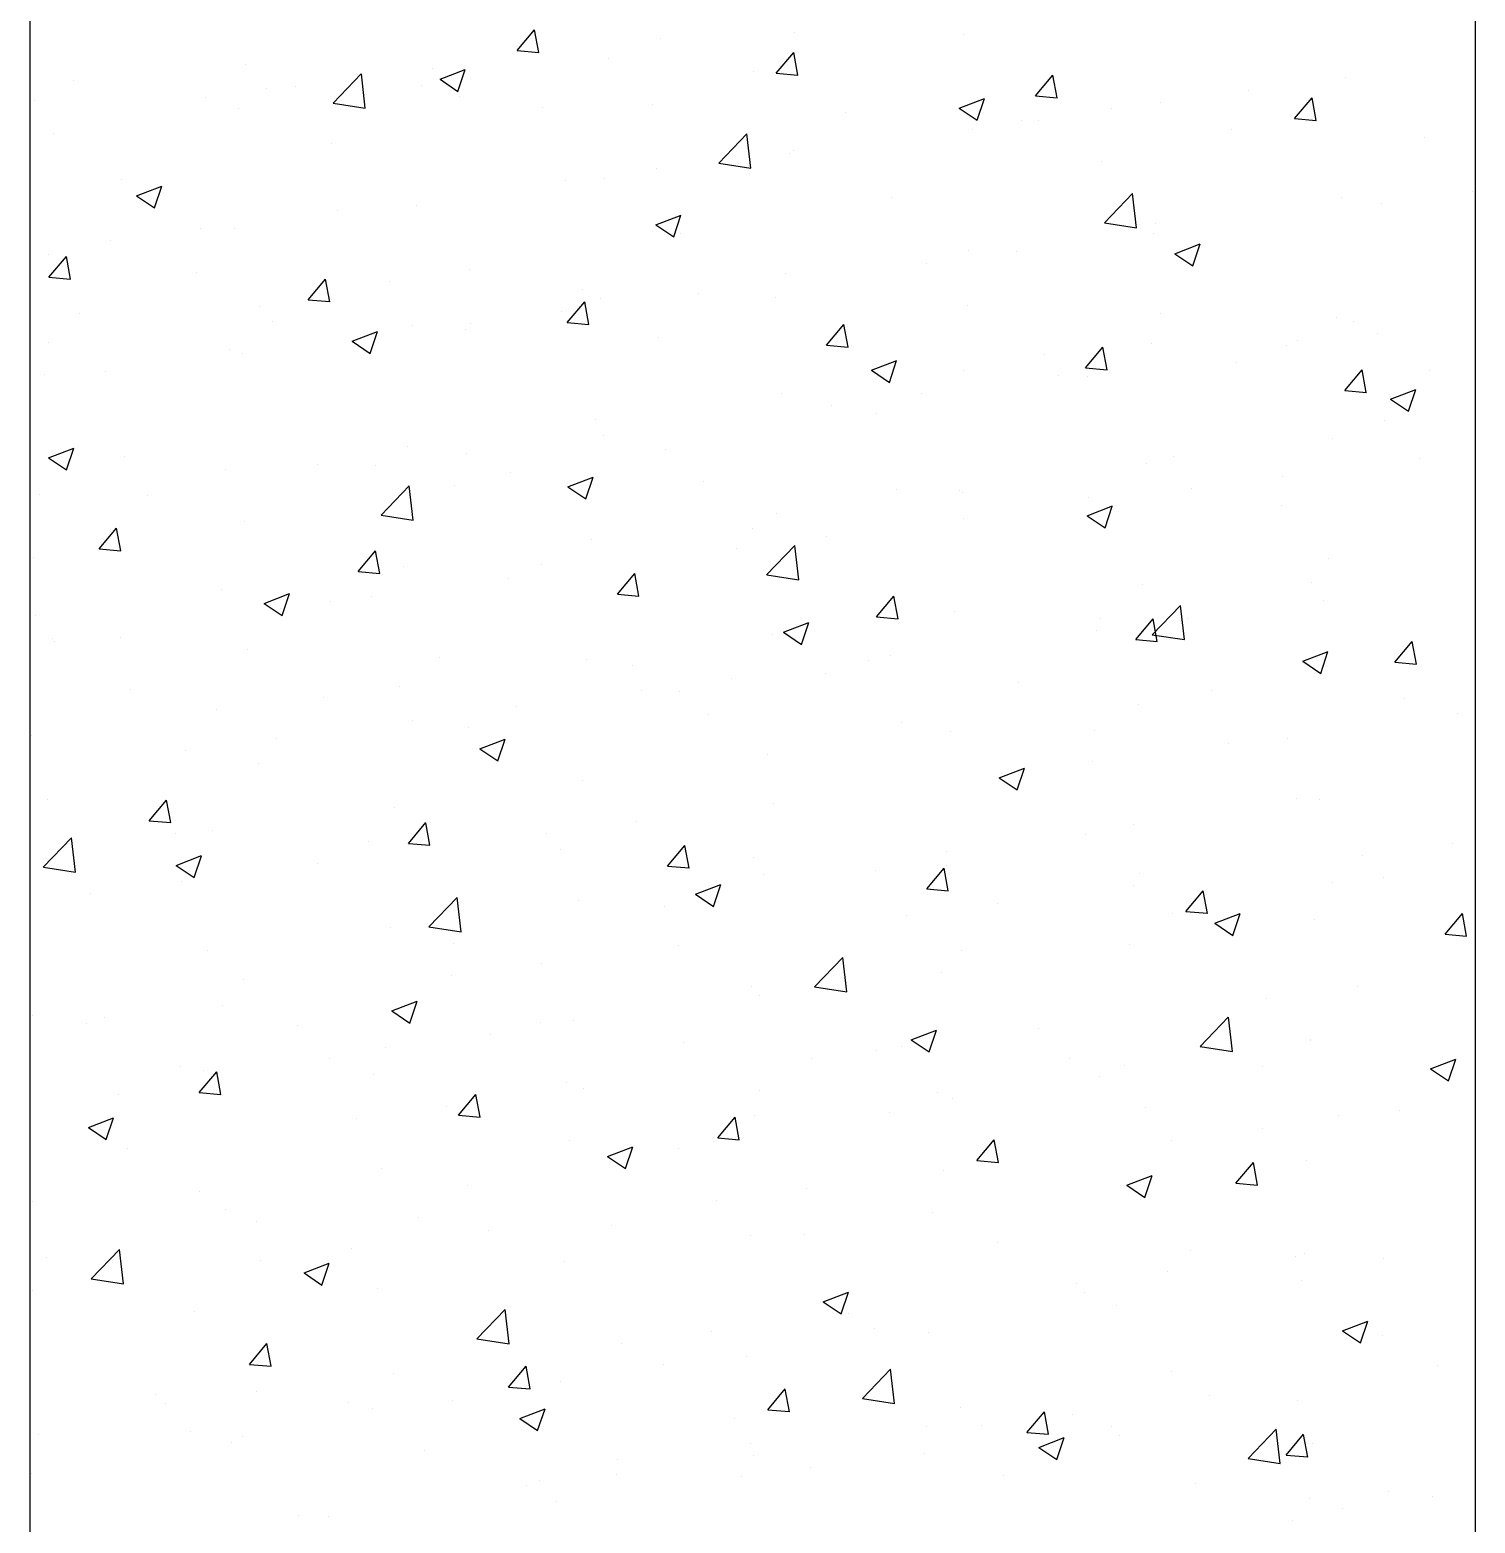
# Model space of a CAD drawing. Header units: millimetres. Extents: x 331487 to 517269, y 198509 to 399936.
# Drawn here: x 420204.3 to 420604.3, y 337599.5 to 338012.7 of the extents above; entities that cross this region are included whole.
import ezdxf

# ---------------------------------------------------------------- set-up
doc = ezdxf.new("R2010")
doc.units = ezdxf.units.MM
doc.header["$MEASUREMENT"] = 0
doc.layers.add('COLUMN', color=6, linetype='Continuous')

msp = doc.modelspace()

# ---------------------------------------------------------------- linework, layer by layer
at = {"layer": 'COLUMN'}
for p, q in [((420204.35, 340095.96), (420204.35, 335610.96)), ((420604.35, 339695.96), (420604.35, 335210.96))]:
    msp.add_line(p, q, dxfattribs=at)
at = {"layer": 'COLUMN', "color": 2, "linetype": 'Continuous'}
for p, q in [((420339.2, 338006.98), (420344.03, 338012.72)), ((420345.18, 338006.45), (420344.02, 338012.72)), ((420415.92, 338011.92), (420415.92, 338011.92)), ((420379.01, 338010.47), (420379.01, 338010.47)), ((420462.88, 338011.33), (420462.88, 338011.33)), ((420339.21, 338006.98), (420345.18, 338006.45)), ((420364.58, 338004.88), (420364.58, 338004.88)), ((420410.93, 338000.7), (420415.75, 338006.45)), ((420416.91, 338000.17), (420415.75, 338006.44)), ((420263.96, 338003.26), (420263.96, 338003.26)), ((420288.28, 337992.41), (420296.07, 338000.53)), ((420297.19, 337991.04), (420296.09, 338000.54)), ((420315.86, 338002.15), (420315.86, 338002.15)), ((420317.86, 337999.06), (420324.86, 338001.75)), ((420322.83, 337995.71), (420324.86, 338001.75)), ((420404.56, 338001.32), (420404.56, 338001.32)), ((420410.93, 338000.7), (420416.91, 338000.18)), ((420482.66, 337994.43), (420487.48, 338000.17)), ((420488.63, 337993.9), (420487.48, 338000.17)), ((420568.5, 337999.57), (420568.5, 337999.57)), ((420216.53, 337998.81), (420216.53, 337998.81)), ((420269.91, 337996.56), (420269.91, 337996.56)), ((420277.98, 337997.17), (420277.98, 337997.17)), ((420312.64, 337997.38), (420312.64, 337997.38)), ((420317.86, 337999.06), (420322.84, 337995.71)), ((420541.67, 337995.91), (420541.67, 337995.91)), ((420205.64, 337993.25), (420205.64, 337993.25)), ((420252.95, 337993.87), (420252.95, 337993.87)), ((420288.3, 337992.42), (420297.19, 337991.04)), ((420323.29, 337994.3), (420323.29, 337994.3)), ((420346.24, 337991.31), (420346.24, 337991.31)), ((420376.68, 337992.05), (420376.68, 337992.05)), ((420461.58, 337991.05), (420468.58, 337993.74)), ((420466.55, 337987.7), (420468.57, 337993.74)), ((420482.66, 337994.43), (420488.63, 337993.9)), ((420517.16, 337992.53), (420517.16, 337992.53)), ((420554.38, 337988.15), (420559.2, 337993.9)), ((420560.36, 337987.62), (420559.2, 337993.89)), ((420262.13, 337990.98), (420262.13, 337990.98)), ((420430.06, 337989.79), (420430.06, 337989.79)), ((420461.58, 337991.05), (420466.55, 337987.7)), ((420478.77, 337987.62), (420478.77, 337987.62)), ((420483.44, 337987.54), (420483.44, 337987.54)), ((420503.8, 337990.92), (420503.8, 337990.92)), ((420554.38, 337988.15), (420560.36, 337987.63)), ((420210.79, 337983.94), (420210.79, 337983.94)), ((420395.01, 337975.86), (420402.8, 337983.97)), ((420403.92, 337974.49), (420402.81, 337983.99)), ((420465.22, 337985.03), (420465.22, 337985.03)), ((420536.82, 337985.28), (420536.82, 337985.28)), ((420559.39, 337986.35), (420559.39, 337986.35)), ((420590.21, 337983.03), (420590.21, 337983.03)), ((420287.92, 337981.3), (420287.92, 337981.3)), ((420415.61, 337979.31), (420415.61, 337979.31)), ((420395.02, 337975.87), (420403.92, 337974.49)), ((420414.71, 337978.63), (420414.71, 337978.63)), ((420501.07, 337976.34), (420501.07, 337976.34)), ((420229.6, 337971.29), (420229.6, 337971.29)), ((420352.71, 337971.03), (420352.71, 337971.03)), ((420363.36, 337971.59), (420363.36, 337971.59)), ((420377.74, 337974.32), (420377.74, 337974.32)), ((420233.84, 337966.81), (420240.84, 337969.5)), ((420233.84, 337966.81), (420238.82, 337963.45)), ((420238.81, 337963.45), (420240.84, 337969.5)), ((420442.75, 337966.33), (420442.75, 337966.33)), ((420501.73, 337959.3), (420509.52, 337967.42)), ((420510.64, 337957.94), (420509.54, 337967.44)), ((420603.56, 337968.08), (420603.56, 337968.08)), ((420289.55, 337962.71), (420289.55, 337962.71)), ((420311.43, 337964.09), (420311.43, 337964.09)), ((420567.29, 337966.28), (420567.29, 337966.28)), ((420578.52, 337964.78), (420578.52, 337964.78)), ((420377.55, 337958.8), (420384.56, 337961.49)), ((420377.55, 337958.8), (420382.53, 337955.45)), ((420382.53, 337955.44), (420384.55, 337961.49)), ((420501.75, 337959.32), (420510.64, 337957.94)), ((420515.94, 337959.24), (420515.94, 337959.24)), ((420226.64, 337954.43), (420226.64, 337954.43)), ((420251.68, 337957.73), (420251.68, 337957.73)), ((420260.92, 337957.69), (420260.92, 337957.69)), ((420384.43, 337956.32), (420384.43, 337956.32)), ((420515.37, 337956.47), (420515.37, 337956.47)), ((420209.57, 337950.65), (420209.57, 337950.65)), ((420209.63, 337944.31), (420214.45, 337950.05)), ((420215.6, 337943.78), (420214.45, 337950.05)), ((420464, 337951.74), (420464, 337951.74)), ((420477.49, 337951.48), (420477.49, 337951.48)), ((420521.27, 337950.79), (420528.27, 337953.48)), ((420521.27, 337950.79), (420526.24, 337947.44)), ((420526.24, 337947.44), (420528.27, 337953.48)), ((420326.11, 337946.31), (420326.11, 337946.31)), ((420452.46, 337948.18), (420452.46, 337948.18)), ((420209.63, 337944.31), (420215.61, 337943.78)), ((420250.44, 337945.46), (420250.44, 337945.46)), ((420281.35, 337938.03), (420286.17, 337943.78)), ((420287.33, 337937.5), (420286.17, 337943.77)), ((420303.82, 337943.2), (420303.82, 337943.2)), ((420413.49, 337945.34), (420413.49, 337945.34)), ((420281.35, 337938.03), (420287.33, 337937.51)), ((420353.08, 337931.76), (420357.9, 337937.5)), ((420357.2, 337940.95), (420357.2, 337940.95)), ((420359.06, 337931.23), (420357.9, 337937.5)), ((420362.15, 337938.3), (420362.15, 337938.3)), ((420389.31, 337939.87), (420389.31, 337939.87)), ((420410.59, 337938.69), (420410.59, 337938.69)), ((420218.14, 337934.28), (420218.14, 337934.28)), ((420267.79, 337936.3), (420267.79, 337936.3)), ((420351.43, 337934.88), (420351.43, 337934.88)), ((420463.97, 337936.44), (420463.97, 337936.44)), ((420517.35, 337934.18), (420517.35, 337934.18)), ((420271.52, 337932.03), (420271.52, 337932.03)), ((420293.53, 337926.55), (420300.53, 337929.24)), ((420298.5, 337923.19), (420300.53, 337929.23)), ((420310.21, 337930.8), (420310.21, 337930.8)), ((420324.91, 337929.77), (420324.91, 337929.77)), ((420326.4, 337931.59), (420326.4, 337931.59)), ((420353.08, 337931.76), (420359.06, 337931.23)), ((420424.81, 337925.48), (420429.63, 337931.23)), ((420430.78, 337924.95), (420429.63, 337931.22)), ((420566.07, 337932.99), (420566.07, 337932.99)), ((420570.73, 337931.93), (420570.73, 337931.93)), ((420209.47, 337926.29), (420209.47, 337926.29)), ((420293.53, 337926.55), (420298.51, 337923.19)), ((420378.29, 337927.52), (420378.29, 337927.52)), ((420424.81, 337925.48), (420430.78, 337924.96)), ((420431.67, 337925.26), (420431.67, 337925.26)), ((420514.73, 337925.95), (420514.73, 337925.95)), ((420552.22, 337925.34), (420552.22, 337925.34)), ((420555.26, 337926.68), (420555.26, 337926.68)), ((420577.25, 337928.63), (420577.25, 337928.63)), ((420259.7, 337924.4), (420259.7, 337924.4)), ((420263.24, 337923.27), (420263.24, 337923.27)), ((420437.24, 337918.54), (420444.25, 337921.23)), ((420442.22, 337915.18), (420444.24, 337921.23)), ((420485.05, 337923), (420485.05, 337923)), ((420496.53, 337919.21), (420501.35, 337924.95)), ((420502.51, 337918.68), (420501.35, 337924.95)), ((420208.36, 337917.36), (420208.36, 337917.36)), ((420225.37, 337918.29), (420225.37, 337918.29)), ((420437.24, 337918.54), (420442.22, 337915.18)), ((420462.79, 337918.45), (420462.79, 337918.45)), ((420489.06, 337917.02), (420489.06, 337917.02)), ((420496.53, 337919.21), (420502.51, 337918.68)), ((420538.43, 337920.75), (420538.43, 337920.75)), ((420568.26, 337912.93), (420573.08, 337918.68)), ((420574.23, 337912.4), (420573.08, 337918.67)), ((420591.82, 337918.49), (420591.82, 337918.49)), ((420496.94, 337916.67), (420496.94, 337916.67)), ((420568.26, 337912.93), (420574.24, 337912.41)), ((420580.96, 337910.53), (420587.96, 337913.22)), ((420585.93, 337907.17), (420587.96, 337913.22)), ((420412.28, 337912.05), (420412.28, 337912.05)), ((420426.15, 337908.74), (420426.15, 337908.74)), ((420451.19, 337912.04), (420451.19, 337912.04)), ((420580.96, 337910.53), (420585.93, 337907.18)), ((420360.93, 337905.01), (420360.93, 337905.01)), ((420438.62, 337906.66), (420438.62, 337906.66)), ((420579.22, 337904.73), (420579.22, 337904.73)), ((420363, 337900.43), (420363, 337900.43)), ((420209.51, 337894.3), (420216.51, 337896.98)), ((420214.48, 337890.94), (420216.51, 337896.98)), ((420308.99, 337897.51), (420308.99, 337897.51)), ((420380.3, 337896.65), (420380.3, 337896.65)), ((420564.85, 337899.7), (420564.85, 337899.7)), ((420209.51, 337894.29), (420214.48, 337890.94)), ((420230.54, 337894.63), (420230.54, 337894.63)), ((420283.93, 337892.37), (420283.93, 337892.37)), ((420300.09, 337892.15), (420300.09, 337892.15)), ((420325.13, 337895.44), (420325.13, 337895.44)), ((420513.51, 337892.66), (420513.51, 337892.66)), ((420520.9, 337894.71), (420520.9, 337894.71)), ((420588.82, 337894.18), (420588.82, 337894.18)), ((420258.48, 337891.11), (420258.48, 337891.11)), ((420337.31, 337890.12), (420337.31, 337890.12)), ((420353.22, 337886.29), (420360.22, 337888.97)), ((420358.19, 337882.93), (420360.22, 337888.97)), ((420390.69, 337887.86), (420390.69, 337887.86)), ((420550.94, 337889.19), (420550.94, 337889.19)), ((420207.14, 337884.07), (420207.14, 337884.07)), ((420236.94, 337883.83), (420236.94, 337883.83)), ((420301.54, 337878.44), (420309.33, 337886.56)), ((420310.45, 337877.08), (420309.34, 337886.58)), ((420321.98, 337886.64), (420321.98, 337886.64)), ((420353.22, 337886.29), (420358.2, 337882.93)), ((420444.07, 337885.61), (420444.07, 337885.61)), ((420461.57, 337885.16), (420461.57, 337885.16)), ((420462.58, 337884.7), (420462.58, 337884.7)), ((420525.91, 337885.9), (420525.91, 337885.9)), ((420496.94, 337878.28), (420503.94, 337880.97)), ((420497.45, 337883.35), (420497.45, 337883.35)), ((420501.91, 337874.92), (420503.93, 337880.96)), ((420550.84, 337881.1), (420550.84, 337881.1)), ((420263.66, 337876.63), (420263.66, 337876.63)), ((420301.56, 337878.46), (420310.45, 337877.08)), ((420411.06, 337878.76), (420411.06, 337878.76)), ((420462.75, 337877.58), (420462.75, 337877.58)), ((420496.94, 337878.28), (420501.91, 337874.92)), ((420604.22, 337878.84), (420604.22, 337878.84)), ((420223.5, 337869.09), (420228.32, 337874.83)), ((420229.48, 337868.56), (420228.32, 337874.83)), ((420359.72, 337871.72), (420359.72, 337871.72)), ((420404.26, 337874.69), (420404.26, 337874.69)), ((420424.88, 337872.6), (420424.88, 337872.6)), ((420223.5, 337869.09), (420229.48, 337868.57)), ((420295.23, 337862.81), (420300.05, 337868.56)), ((420301.2, 337862.28), (420300.05, 337868.55)), ((420399.85, 337869.3), (420399.85, 337869.3)), ((420408.26, 337861.89), (420416.05, 337870.01)), ((420417.17, 337860.53), (420416.07, 337870.03)), ((420205.35, 337866.62), (420205.35, 337866.62)), ((420307.78, 337864.22), (420307.78, 337864.22)), ((420345.94, 337864.68), (420345.94, 337864.68)), ((420563.64, 337866.41), (420563.64, 337866.41)), ((420295.23, 337862.81), (420301.21, 337862.29)), ((420336.69, 337860.99), (420336.69, 337860.99)), ((420366.96, 337856.54), (420371.78, 337862.28)), ((420372.93, 337856.01), (420371.77, 337862.28)), ((420408.28, 337861.91), (420417.17, 337860.53)), ((420512.29, 337859.37), (420512.29, 337859.37)), ((420559.09, 337859.72), (420559.09, 337859.72)), ((420257.27, 337857.82), (420257.27, 337857.82)), ((420269.2, 337854.03), (420276.2, 337856.72)), ((420274.17, 337850.68), (420276.2, 337856.72)), ((420298.82, 337856), (420298.82, 337856)), ((420366.96, 337856.54), (420372.93, 337856.02)), ((420438.68, 337850.26), (420443.5, 337856.01)), ((420444.66, 337849.73), (420443.5, 337856)), ((420562.51, 337854.74), (420562.51, 337854.74)), ((420205.92, 337850.78), (420205.92, 337850.78)), ((420269.2, 337854.03), (420274.17, 337850.68)), ((420273.78, 337852.7), (420273.78, 337852.7)), ((420287.63, 337854.67), (420287.63, 337854.67)), ((420460.35, 337851.87), (420460.35, 337851.87)), ((420514.99, 337845.34), (420522.78, 337853.46)), ((420523.9, 337843.98), (420522.79, 337853.47)), ((420412.91, 337846.02), (420419.91, 337848.71)), ((420417.88, 337842.67), (420419.91, 337848.71)), ((420438.68, 337850.26), (420444.66, 337849.74)), ((420500.77, 337849.71), (420500.77, 337849.71)), ((420510.41, 337843.99), (420515.23, 337849.73)), ((420516.38, 337843.46), (420515.23, 337849.73)), ((420524.64, 337849.75), (420524.64, 337849.75)), ((420210.63, 337844.39), (420210.63, 337844.39)), ((420211.07, 337843.53), (420211.07, 337843.53)), ((420229.31, 337844.66), (420229.31, 337844.66)), ((420409.84, 337845.47), (420409.84, 337845.47)), ((420412.91, 337846.02), (420417.89, 337842.67)), ((420499.6, 337846.46), (420499.6, 337846.46)), ((420510.41, 337843.99), (420516.38, 337843.46)), ((420515, 337845.36), (420523.9, 337843.98)), ((420582.13, 337837.71), (420586.95, 337843.46)), ((420588.11, 337837.18), (420586.95, 337843.45)), ((420264.45, 337841.27), (420264.45, 337841.27)), ((420317.83, 337839.02), (420317.83, 337839.02)), ((420358.5, 337838.43), (420358.5, 337838.43)), ((420442.45, 337839.7), (420442.45, 337839.7)), ((420556.63, 337838.02), (420563.63, 337840.7)), ((420561.6, 337834.66), (420563.62, 337840.7)), ((420371.22, 337836.76), (420371.22, 337836.76)), ((420424.6, 337834.51), (420424.6, 337834.51)), ((420436.45, 337838.14), (420436.45, 337838.14)), ((420556.63, 337838.02), (420561.6, 337834.66)), ((420582.13, 337837.71), (420588.11, 337837.19)), ((420232.15, 337830.1), (420232.15, 337830.1)), ((420306.56, 337830.93), (420306.56, 337830.93)), ((420398.57, 337833.16), (420398.57, 337833.16)), ((420477.98, 337832.25), (420477.98, 337832.25)), ((420531.36, 337830), (420531.36, 337830)), ((420562.42, 337833.12), (420562.42, 337833.12)), ((420285.54, 337827.84), (420285.54, 337827.84)), ((420373.54, 337829.86), (420373.54, 337829.86)), ((420384.14, 337829.69), (420384.14, 337829.69)), ((420511.08, 337826.08), (420511.08, 337826.08)), ((420584.75, 337827.74), (420584.75, 337827.74)), ((420256.05, 337824.53), (420256.05, 337824.53)), ((420338.92, 337825.59), (420338.92, 337825.59)), ((420392.3, 337823.33), (420392.3, 337823.33)), ((420599.36, 337823.61), (420599.36, 337823.61)), ((420310.38, 337821.55), (420310.38, 337821.55)), ((420325.82, 337819.68), (420325.82, 337819.68)), ((420445.68, 337821.07), (420445.68, 337821.07)), ((420459.14, 337818.58), (420459.14, 337818.58)), ((420499.07, 337818.82), (420499.07, 337818.82)), ((420204.71, 337817.49), (420204.71, 337817.49)), ((420272.51, 337816.56), (420272.51, 337816.56)), ((420328.89, 337813.77), (420335.89, 337816.46)), ((420328.89, 337813.77), (420333.86, 337810.42)), ((420333.86, 337810.41), (420335.89, 337816.46)), ((420536.2, 337815.3), (420536.2, 337815.3)), ((420552.45, 337816.56), (420552.45, 337816.56)), ((420247.48, 337813.26), (420247.48, 337813.26)), ((420267.5, 337809.67), (420267.5, 337809.67)), ((420408.63, 337812.18), (420408.63, 337812.18)), ((420498.33, 337810.31), (420498.33, 337810.31)), ((420472.6, 337805.76), (420479.61, 337808.45)), ((420472.6, 337805.76), (420477.58, 337802.41)), ((420473.3, 337807.02), (420473.3, 337807.02)), ((420477.57, 337802.41), (420479.6, 337808.45)), ((420357.28, 337805.14), (420357.28, 337805.14)), ((420209.18, 337799.66), (420209.18, 337799.66)), ((420237.38, 337793.87), (420242.2, 337799.61)), ((420243.35, 337793.34), (420242.2, 337799.61)), ((420305.35, 337797.64), (420305.35, 337797.64)), ((420410.14, 337798.7), (420410.14, 337798.7)), ((420554.96, 337800.05), (420554.96, 337800.05)), ((420561.21, 337799.83), (420561.21, 337799.83)), ((420237.38, 337793.87), (420243.36, 337793.35)), ((420309.1, 337787.59), (420313.93, 337793.34)), ((420315.08, 337787.07), (420313.92, 337793.33)), ((420372.27, 337793.71), (420372.27, 337793.71)), ((420509.86, 337792.79), (420509.86, 337792.79)), ((420208.07, 337781.03), (420215.86, 337789.15)), ((420216.98, 337779.67), (420215.88, 337789.17)), ((420244.56, 337790.44), (420244.56, 337790.44)), ((420254.84, 337791.24), (420254.84, 337791.24)), ((420347.23, 337790.42), (420347.23, 337790.42)), ((420496.64, 337790.04), (420496.64, 337790.04)), ((420297.94, 337788.19), (420297.94, 337788.19)), ((420309.1, 337787.59), (420315.08, 337787.07)), ((420351.32, 337785.93), (420351.32, 337785.93)), ((420380.83, 337781.32), (420385.65, 337787.06)), ((420386.81, 337780.79), (420385.65, 337787.06)), ((420457.92, 337785.29), (420457.92, 337785.29)), ((420598.08, 337787.47), (420598.08, 337787.47)), ((420208.09, 337781.05), (420216.98, 337779.67)), ((420244.87, 337781.52), (420251.87, 337784.21)), ((420244.87, 337781.52), (420249.84, 337778.16)), ((420249.84, 337778.16), (420251.87, 337784.2)), ((420284.08, 337782.1), (420284.08, 337782.1)), ((420380.83, 337781.32), (420386.81, 337780.8)), ((420404.7, 337783.68), (420404.7, 337783.68)), ((420452.56, 337775.04), (420457.38, 337780.79)), ((420458.53, 337774.51), (420457.38, 337780.78)), ((420458.09, 337781.42), (420458.09, 337781.42)), ((420573.05, 337784.17), (420573.05, 337784.17)), ((420246.2, 337777.12), (420246.2, 337777.12)), ((420407.41, 337778.89), (420407.41, 337778.89)), ((420438.33, 337780.03), (420438.33, 337780.03)), ((420511.47, 337779.17), (420511.47, 337779.17)), ((420564.85, 337776.91), (420564.85, 337776.91)), ((420578.92, 337778.1), (420578.92, 337778.1)), ((420221.17, 337773.82), (420221.17, 337773.82)), ((420314.8, 337764.48), (420322.59, 337772.6)), ((420323.71, 337763.12), (420322.6, 337772.61)), ((420388.58, 337773.51), (420395.58, 337776.2)), ((420388.58, 337773.51), (420393.56, 337770.15)), ((420393.55, 337770.15), (420395.58, 337776.2)), ((420452.56, 337775.04), (420458.53, 337774.52)), ((420509.9, 337775.86), (420509.9, 337775.86)), ((420524.28, 337768.77), (420529.1, 337774.51)), ((420530.26, 337768.24), (420529.1, 337774.51)), ((420356.07, 337771.85), (420356.07, 337771.85)), ((420380.01, 337770.02), (420380.01, 337770.02)), ((420472.02, 337770.87), (420472.02, 337770.87)), ((420520.61, 337768.09), (420520.61, 337768.09)), ((420524.28, 337768.77), (420530.26, 337768.25)), ((420532.29, 337765.5), (420539.3, 337768.19)), ((420537.27, 337762.14), (420539.29, 337768.19)), ((420596.01, 337762.49), (420600.83, 337768.24)), ((420601.98, 337761.96), (420600.83, 337768.23)), ((420304.13, 337764.35), (420304.13, 337764.35)), ((420314.81, 337764.5), (420323.71, 337763.12)), ((420446.99, 337767.57), (420446.99, 337767.57)), ((420532.29, 337765.5), (420537.27, 337762.15)), ((420559.99, 337766.54), (420559.99, 337766.54)), ((420321.69, 337760.01), (420321.69, 337760.01)), ((420596.01, 337762.49), (420601.99, 337761.97)), ((420253.62, 337757.95), (420253.62, 337757.95)), ((420383.83, 337759.26), (420383.83, 337759.26)), ((420421.52, 337747.93), (420429.31, 337756.05)), ((420430.43, 337746.56), (420429.33, 337756.06)), ((420462.29, 337758.07), (420462.29, 337758.07)), ((420508.65, 337759.5), (420508.65, 337759.5)), ((420345.96, 337754.27), (420345.96, 337754.27)), ((420456.71, 337752), (420456.71, 337752)), ((420263.37, 337750), (420263.37, 337750)), ((420320.93, 337750.98), (420320.93, 337750.98)), ((420403.97, 337748.06), (420403.97, 337748.06)), ((420421.54, 337747.94), (420430.43, 337746.56)), ((420571.78, 337748.02), (420571.78, 337748.02)), ((420304.56, 337741.26), (420311.56, 337743.94)), ((420309.53, 337737.9), (420311.56, 337743.94)), ((420406.2, 337745.6), (420406.2, 337745.6)), ((420546.74, 337744.73), (420546.74, 337744.73)), ((420205.05, 337739.99), (420205.05, 337739.99)), ((420225.08, 337739.34), (420225.08, 337739.34)), ((420257.77, 337742.66), (420257.77, 337742.66)), ((420304.56, 337741.26), (420309.53, 337737.9)), ((420528.25, 337731.38), (420536.04, 337739.49)), ((420537.16, 337730.01), (420536.05, 337739.51)), ((420219.9, 337737.68), (420219.9, 337737.68)), ((420278.47, 337737.09), (420278.47, 337737.09)), ((420345.65, 337738.05), (420345.65, 337738.05)), ((420354.85, 337738.56), (420354.85, 337738.56)), ((420448.27, 337733.25), (420455.27, 337735.94)), ((420453.24, 337729.89), (420455.27, 337735.93)), ((420483.59, 337736.41), (420483.59, 337736.41)), ((420302.91, 337731.06), (420302.91, 337731.06)), ((420331.85, 337734.83), (420331.85, 337734.83)), ((420385.23, 337732.58), (420385.23, 337732.58)), ((420445.72, 337731.43), (420445.72, 337731.43)), ((420448.27, 337733.25), (420453.25, 337729.89)), ((420528.26, 337731.39), (420537.16, 337730.01)), ((420558.77, 337733.25), (420558.77, 337733.25)), ((420558.8, 337733.09), (420558.8, 337733.09)), ((420287.33, 337728.04), (420287.33, 337728.04)), ((420420.68, 337728.13), (420420.68, 337728.13)), ((420438.61, 337730.32), (420438.61, 337730.32)), ((420491.99, 337728.07), (420491.99, 337728.07)), ((420591.98, 337725.24), (420598.99, 337727.93)), ((420596.96, 337721.88), (420598.98, 337727.92)), ((420246.17, 337725.91), (420246.17, 337725.91)), ((420251.25, 337718.65), (420256.07, 337724.4)), ((420252.4, 337724.66), (420252.4, 337724.66)), ((420257.23, 337718.12), (420256.07, 337724.39)), ((420299.55, 337723.66), (420299.55, 337723.66)), ((420500.48, 337723.08), (420500.48, 337723.08)), ((420507.43, 337726.21), (420507.43, 337726.21)), ((420545.38, 337725.81), (420545.38, 337725.81)), ((420591.99, 337725.24), (420596.96, 337721.88)), ((420598.76, 337723.55), (420598.76, 337723.55)), ((420251.25, 337718.65), (420257.23, 337718.13)), ((420352.93, 337721.4), (420352.93, 337721.4)), ((420357.53, 337719.82), (420357.53, 337719.82)), ((420406.31, 337719.14), (420406.31, 337719.14)), ((420455.49, 337718.71), (420455.49, 337718.71)), ((420229.01, 337718.03), (420229.01, 337718.03)), ((420319.65, 337714.83), (420319.65, 337714.83)), ((420322.98, 337712.37), (420327.8, 337718.12)), ((420328.96, 337711.85), (420327.8, 337718.11)), ((420459.7, 337716.89), (420459.7, 337716.89)), ((420513.08, 337714.63), (420513.08, 337714.63)), ((420220.54, 337709), (420227.54, 337711.69)), ((420225.51, 337705.65), (420227.54, 337711.69)), ((420294.62, 337711.54), (420294.62, 337711.54)), ((420322.98, 337712.37), (420328.96, 337711.85)), ((420394.71, 337706.1), (420399.53, 337711.84)), ((420400.68, 337705.57), (420399.52, 337711.84)), ((420404.98, 337712.31), (420404.98, 337712.31)), ((420442.16, 337713.07), (420442.16, 337713.07)), ((420566.46, 337712.38), (420566.46, 337712.38)), ((420583.34, 337713.57), (420583.34, 337713.57)), ((420220.54, 337709), (420225.51, 337705.65)), ((420394.71, 337706.1), (420400.68, 337705.58)), ((420545.47, 337708.58), (420545.47, 337708.58)), ((420231.46, 337703.22), (420231.46, 337703.22)), ((420353.64, 337705.27), (420353.64, 337705.27)), ((420364.25, 337700.99), (420371.25, 337703.68)), ((420369.22, 337697.64), (420371.25, 337703.68)), ((420383.84, 337703.06), (420383.84, 337703.06)), ((420466.43, 337699.82), (420471.25, 337705.57)), ((420472.41, 337699.3), (420471.25, 337705.56)), ((420520.44, 337705.29), (420520.44, 337705.29)), ((420301.7, 337697.77), (420301.7, 337697.77)), ((420364.25, 337700.99), (420369.22, 337697.64)), ((420466.43, 337699.82), (420472.41, 337699.3)), ((420538.16, 337693.55), (420542.98, 337699.29)), ((420544.13, 337693.02), (420542.98, 337699.29)), ((420557.56, 337699.96), (420557.56, 337699.96)), ((420457.28, 337696.97), (420457.28, 337696.97)), ((420507.96, 337692.99), (420514.96, 337695.67)), ((420512.93, 337689.63), (420514.96, 337695.67)), ((420251.19, 337691.37), (420251.19, 337691.37)), ((420325.52, 337693.05), (420325.52, 337693.05)), ((420419.41, 337691.99), (420419.41, 337691.99)), ((420506.21, 337692.92), (420506.21, 337692.92)), ((420507.96, 337692.99), (420512.94, 337689.63)), ((420538.16, 337693.55), (420544.13, 337693.03)), ((420205.19, 337688.51), (420205.19, 337688.51)), ((420258.57, 337686.26), (420258.57, 337686.26)), ((420394.37, 337688.69), (420394.37, 337688.69)), ((420454.27, 337685.43), (420454.27, 337685.43)), ((420267.2, 337683.04), (420267.2, 337683.04)), ((420311.95, 337684), (420311.95, 337684)), ((420365.33, 337681.75), (420365.33, 337681.75)), ((420331.22, 337680.38), (420331.22, 337680.38)), ((420403.76, 337679.02), (420403.76, 337679.02)), ((420418.72, 337679.49), (420418.72, 337679.49)), ((420472.1, 337677.23), (420472.1, 337677.23)), ((420208.89, 337673.03), (420208.89, 337673.03)), ((420221.33, 337667.07), (420229.12, 337675.19)), ((420230.24, 337665.7), (420229.14, 337675.2)), ((420293.35, 337675.39), (420293.35, 337675.39)), ((420525.48, 337674.98), (420525.48, 337674.98)), ((420554.67, 337673.42), (420554.67, 337673.42)), ((420557.04, 337674.13), (420557.04, 337674.13)), ((420268.31, 337672.1), (420268.31, 337672.1)), ((420280.23, 337668.74), (420287.23, 337671.43)), ((420285.2, 337665.38), (420287.23, 337671.43)), ((420352.42, 337671.98), (420352.42, 337671.98)), ((420519.16, 337669.14), (420519.16, 337669.14)), ((420578.86, 337672.72), (420578.86, 337672.72)), ((420221.35, 337667.08), (420230.24, 337665.7)), ((420280.23, 337668.74), (420285.2, 337665.39)), ((420494.13, 337665.85), (420494.13, 337665.85)), ((420556.34, 337666.67), (420556.34, 337666.67)), ((420205.16, 337663.78), (420205.16, 337663.78)), ((420300.48, 337664.48), (420300.48, 337664.48)), ((420423.94, 337660.73), (420430.94, 337663.42)), ((420423.94, 337660.73), (420428.91, 337657.38)), ((420428.91, 337657.38), (420430.94, 337663.42)), ((420496.35, 337663.41), (420496.35, 337663.41)), ((420249.97, 337658.08), (420249.97, 337658.08)), ((420328.06, 337650.52), (420335.85, 337658.63)), ((420336.97, 337649.15), (420335.86, 337658.65)), ((420430.97, 337657.53), (420430.97, 337657.53)), ((420505, 337659.63), (420505, 337659.63)), ((420393.1, 337652.55), (420393.1, 337652.55)), ((420438.03, 337653.4), (420438.03, 337653.4)), ((420567.65, 337652.72), (420574.66, 337655.41)), ((420567.65, 337652.72), (420572.63, 337649.37)), ((420572.62, 337649.37), (420574.65, 337655.41)), ((420265.13, 337643.43), (420269.95, 337649.18)), ((420271.1, 337642.9), (420269.95, 337649.17)), ((420328.07, 337650.53), (420336.96, 337649.15)), ((420368.07, 337649.25), (420368.07, 337649.25)), ((420453.06, 337652.14), (420453.06, 337652.14)), ((420578.63, 337651.47), (420578.63, 337651.47)), ((420402.55, 337645.73), (420402.55, 337645.73)), ((420265.13, 337643.43), (420271.11, 337642.91)), ((420304.91, 337640.94), (420304.91, 337640.94)), ((420336.85, 337637.16), (420341.68, 337642.9)), ((420342.83, 337636.63), (420341.67, 337642.9)), ((420379.71, 337643.39), (420379.71, 337643.39)), ((420434.78, 337633.96), (420442.57, 337642.08)), ((420443.69, 337632.6), (420442.58, 337642.1)), ((420520.31, 337641.46), (420520.31, 337641.46)), ((420593.88, 337643), (420593.88, 337643)), ((420267.04, 337635.95), (420267.04, 337635.95)), ((420336.85, 337637.16), (420342.83, 337636.63)), ((420351.2, 337638.69), (420351.2, 337638.69)), ((420408.58, 337630.88), (420413.4, 337636.63)), ((420414.56, 337630.35), (420413.4, 337636.62)), ((420239.1, 337635.16), (420239.1, 337635.16)), ((420242.01, 337632.65), (420242.01, 337632.65)), ((420292.48, 337632.9), (420292.48, 337632.9)), ((420321.39, 337633.38), (420321.39, 337633.38)), ((420434.8, 337633.98), (420443.69, 337632.6)), ((420530.73, 337634.69), (420530.73, 337634.69)), ((420555.13, 337633.39), (420555.13, 337633.39)), ((420299.27, 337631.2), (420299.27, 337631.2)), ((420339.92, 337628.48), (420346.92, 337631.17)), ((420339.92, 337628.48), (420344.89, 337625.12)), ((420344.89, 337625.12), (420346.92, 337631.17)), ((420345.86, 337630.65), (420345.86, 337630.65)), ((420399.24, 337628.39), (420399.24, 337628.39)), ((420408.58, 337630.88), (420414.56, 337630.36)), ((420461.99, 337631.45), (420461.99, 337631.45)), ((420480.31, 337624.61), (420485.13, 337630.35)), ((420486.28, 337624.08), (420485.13, 337630.34)), ((420492.86, 337629.7), (420492.86, 337629.7)), ((420206.8, 337623.98), (420206.8, 337623.98)), ((420248.76, 337624.79), (420248.76, 337624.79)), ((420263.07, 337623.37), (420263.07, 337623.37)), ((420452.63, 337626.14), (420452.63, 337626.14)), ((420467.82, 337626.41), (420467.82, 337626.41)), ((420480.31, 337624.61), (420486.28, 337624.08)), ((420503.78, 337626.34), (420503.78, 337626.34)), ((420506.01, 337623.88), (420506.01, 337623.88)), ((420541.5, 337617.41), (420549.29, 337625.53)), ((420550.41, 337616.05), (420549.31, 337625.55)), ((420552.03, 337618.33), (420556.85, 337624.08)), ((420558.01, 337617.8), (420556.85, 337624.07)), ((420260.18, 337621.72), (420260.18, 337621.72)), ((420313.56, 337619.47), (420313.56, 337619.47)), ((420403.67, 337621.44), (420403.67, 337621.44)), ((420483.63, 337620.47), (420490.63, 337623.16)), ((420483.63, 337620.47), (420488.61, 337617.12)), ((420488.6, 337617.11), (420490.63, 337623.16)), ((420559.39, 337621.62), (420559.39, 337621.62)), ((420366.95, 337617.21), (420366.95, 337617.21)), ((420404.67, 337618.09), (420404.67, 337618.09)), ((420451.84, 337618.85), (420451.84, 337618.85)), ((420541.52, 337617.43), (420550.41, 337616.05)), ((420552.03, 337618.33), (420558.01, 337617.81)), ((420204.76, 337613.36), (420204.76, 337613.36)), ((420345.36, 337611.42), (420345.36, 337611.42)), ((420366.79, 337613.1), (420366.79, 337613.1)), ((420401.33, 337612.44), (420401.33, 337612.44)), ((420420.33, 337614.96), (420420.33, 337614.96)), ((420473.71, 337612.7), (420473.71, 337612.7)), ((420341.76, 337609.81), (420341.76, 337609.81)), ((420527.09, 337610.45), (420527.09, 337610.45)), ((420580.48, 337608.19), (420580.48, 337608.19)), ((420592.61, 337606.86), (420592.61, 337606.86)), ((420349.99, 337605.4), (420349.99, 337605.4)), ((420558.5, 337606.46), (420558.5, 337606.46)), ((420567.58, 337603.56), (420567.58, 337603.56)), ((420278.61, 337601.49), (420278.61, 337601.49)), ((420287.04, 337601.41), (420287.04, 337601.41)), ((420553.91, 337600.1), (420553.91, 337600.1))]:
    msp.add_line(p, q, dxfattribs=at)

doc.saveas('drawing.dxf')
